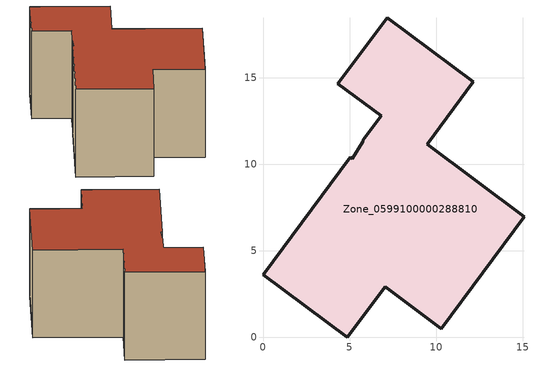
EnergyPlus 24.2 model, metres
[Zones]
Zone_0599100000288810
 floor ground (C_G): 4.33,14.66 7.17,18.48 12.16,14.76 9.48,11.17 15.08,6.97 10.29,0.51 7.05,2.92 4.87,0 0,3.62 5.04,10.41 5.14,10.33 5.76,11.29 5.8,11.42 6.83,12.81 z1.34
 wall outside (C_F): 9.48,11.17 12.16,14.76 7.17,18.48 4.33,14.66 6.83,12.81 5.8,11.42 5.76,11.29 5.14,10.33 5.04,10.41 0,3.62 4.87,0 7.05,2.92 10.29,0.51 15.08,6.97 9.48,11.17 z1.34:8.73
 roof outside (C_R): 5.8,11.42 5.76,11.29 5.14,10.33 5.04,10.41 0,3.62 4.87,0 7.05,2.92 10.29,0.51 15.08,6.97 9.48,11.17 12.16,14.76 7.17,18.48 4.33,14.66 6.83,12.81 z8.73
[BUILDING]
Pand.0599100000288810: North Axis=0; Terrain=City; Loads Convergence Tolerance Value=0.04; Temperature Convergence Tolerance Value=0.4; Solar Distribution=FullExterior; Maximum Number of Warmup Days=25; Minimum Number of Warmup Days=1
[Site:Location]
Rotterdam.The.Hague.AP_ZH_NLD Design_Conditions: Latitude=51.96; Longitude=4.45; Time Zone=1; Elevation=-4.5
[SITE:GROUNDTEMPERATURE:BUILDINGSURFACE]
18, 18, 18, 18, 18, 18, 18, 18, 18, 18, 18, 18
[MATERIAL] Thermal Absorptance=0.9; Solar Absorptance=0.7; Visible Absorptance=0.7
Name | Roughness | Thickness | Conductivity | Density | Specific Heat
G.D.1965-1974 | MediumSmooth | 0.15 | 0.882353 | 540 | 1210
F.D.1965-1974 | Rough | 0.3 | 0.697674 | 1920 | 840
R.D.1965-1974 | MediumRough | 0.2 | 0.232558 | 1500 | 1000
[CONSTRUCTION]
C_G: G.D.1965-1974
C_F: F.D.1965-1974
C_R: R.D.1965-1974
[ZONE]
Zone_0599100000288810: Type=1; Multiplier=1; Ceiling Height=Autocalculate; Volume=Autocalculate; Floor Area=autocalculate; Part of Total Floor Area=Yes
[ZONEINFILTRATION:DESIGNFLOWRATE]
Infil_Zone_0599100000288810: Zone or ZoneList or Space or SpaceList=Zone_0599100000288810; Schedule=AlwaysOn; Design Flow Rate Calculation Method=Flow/Area; Flow Rate per Floor Area=0.0042; Constant Term Coefficient=1; Temperature Term Coefficient=0; Velocity Term Coefficient=0; Velocity Squared Term Coefficient=0
[HVACTEMPLATE:ZONE:IDEALLOADSAIRSYSTEM]
Zone_0599100000288810: Maximum Heating Supply Air Temperature=50; Minimum Cooling Supply Air Temperature=13; Maximum Heating Supply Air Humidity Ratio=0.0156; Minimum Cooling Supply Air Humidity Ratio=0.0077; Heating Limit=NoLimit; Cooling Limit=NoLimit; Dehumidification Control Type=ConstantSensibleHeatRatio; Cooling Sensible Heat Ratio=0.7; Dehumidification Setpoint=60; Humidification Control Type=None; Humidification Setpoint=30; Outdoor Air Method=None; Outdoor Air Flow Rate per Person=0.00944; Outdoor Air Flow Rate per Zone Floor Area=0; Outdoor Air Flow Rate per Zone=0; Demand Controlled Ventilation Type=None; Outdoor Air Economizer Type=NoEconomizer; Heat Recovery Type=None; Sensible Heat Recovery Effectiveness=0.7; Latent Heat Recovery Effectiveness=0.65
[ZONECONTROL:THERMOSTAT]
ThermostatControl_Zone_0599100000288810: Zone or ZoneList=Zone_0599100000288810; Control Type Schedule=DualSetpointControlType; Control 1=Thermostat_Zone_0599100000288810; Temperature Difference Between Cutout And Setpoint=0
[THERMOSTATSETPOINT:DUALSETPOINT]
Thermostat_Zone_0599100000288810: Heating Setpoint Temperature Schedule=HeatingSetpoint_Zone_0599100000288810; Cooling Setpoint Temperature Schedule=CoolingSetpoint_Zone_0599100000288810
[SCHEDULE:COMPACT]
HeatingSetpoint_Zone_0599100000288810: Through: 12/31, For: AllDays, Until: 24:00, 21
CoolingSetpoint_Zone_0599100000288810: Through: 12/31, For: AllDays, Until: 24:00, 24
DualSetpointControlType: Through: 12/31, For: AllDays, Until: 24:00, 4
AlwaysOn: Through: 12/31, For: AllDays, Until: 24:00, 1
